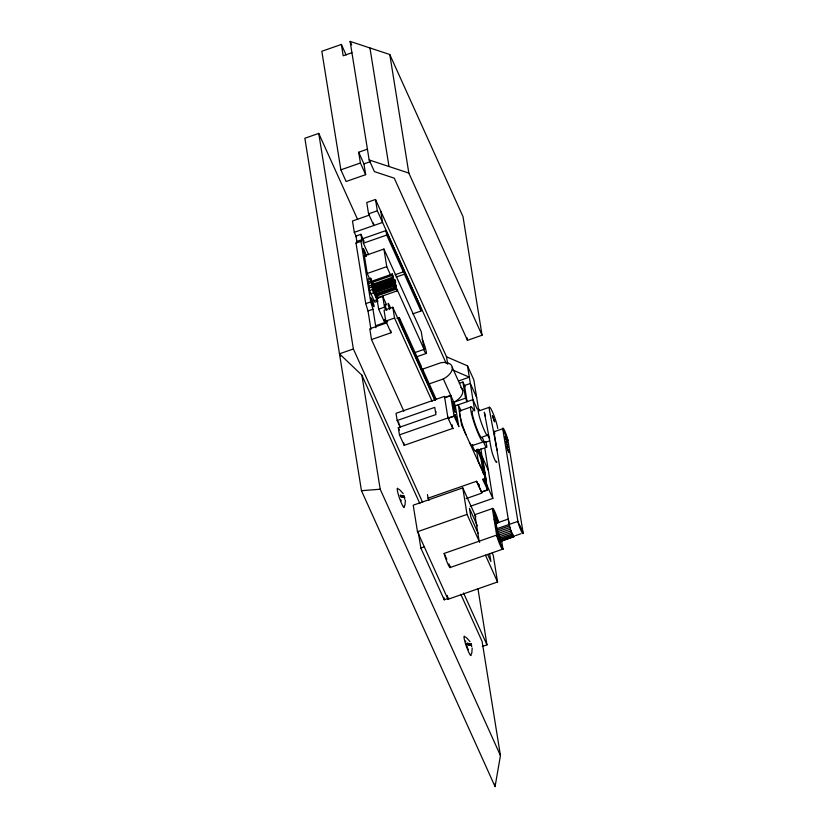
<?xml version="1.0" encoding="UTF-8"?>
<svg xmlns="http://www.w3.org/2000/svg" width="828" height="828" viewBox="0 0 828 828"><rect width="100%" height="100%" fill="white"/><g stroke="black" fill="none" stroke-linecap="round" stroke-linejoin="round"><path stroke-width="1.24" d="M501.882 540.467C498.477 539.152 496.489 528.005 495.755 523.42L508.278 519.053C509.013 523.638 511 534.784 514.405 536.089L504.159 539.67M482.072 437.101L488.002 435.031L487.909 435.714A14.231 1.791 70.7 0 1 480.623 420.655A14.231 1.791 70.7 0 1 479.536 409.943M357.603 219.472L318.749 133.401L304.859 138.255L361.463 490.693L495.072 786.6L500.443 755.55L482.124 641.483L460.844 594.349M435.932 411.578L435.942 412.158M450.639 395.318L444.667 397.616L450.898 395.763M483.997 469.062L487.599 489.814L481.565 492.029L476.7 481.306M487.599 489.814L482.62 479.246M404.975 505.359L405.399 500.081M471.784 653.313L472.198 648.034M471.629 646.627L471.629 645.529A15.908 3.353 -17.7 0 0 471.442 645.364L467.654 644.929L467.127 643.263L470.904 643.687A15.908 3.353 -17.7 0 1 471.101 643.853L471.246 644.039M370.975 329.482L368.005 310.955L365.748 303.638L356.019 243.101L356.837 241.434L355.978 236.052L360.936 234.314L364.113 241.362M375.933 327.743L372.962 309.227L370.706 301.899L360.977 241.362L361.795 239.706L360.936 234.314M403.878 497.524L404.292 495.9A15.908 3.353 -17.7 0 0 404.105 495.734L400.328 495.31L400.856 496.976L404.633 497.411A15.908 3.353 -17.7 0 1 404.83 497.576L404.406 499.201M470.677 645.478L471.256 644.049M346.094 54.938L341.364 44.453L321.823 51.274L340.867 169.833L346.125 181.487L365.666 174.667L363.937 163.882L358.669 152.238L367.425 149.175M351.931 52.713L343.185 55.776L341.364 44.453M340.867 169.833L360.408 163.012L358.669 152.238M363.937 163.882L370.499 161.595M447.731 364.31L446.52 356.775L375.498 199.476L366.752 202.529L368.563 213.852L373.832 225.495L373.428 222.98M368.563 213.852L377.32 210.788L375.498 199.476M369.567 215.032L352.469 221.004L354.291 232.316L356.413 237.025M354.291 232.316L382.577 222.442L380.756 211.13M395.163 274.72L403.329 271.863L402.605 267.382L385.983 230.567L362.654 238.712L363.378 243.204L368.574 254.703M356.837 241.434L361.795 239.706M356.019 243.101L360.977 241.362M363.378 243.204L386.707 235.059L385.983 230.567M414.331 352.78L424.102 349.364L421.276 331.769L383.933 249.052L364.392 255.873L367.218 273.478L369.847 279.305M367.218 273.478L386.759 266.657L383.933 249.052M371.565 279.678L370.654 278.249L367.746 279.264L368.946 283.932M368.149 281.779L371.058 280.764L370.654 278.249M392.224 274.078L371.813 281.199L372.01 282.462L372.807 284.211L393.217 277.08L392.224 274.078L393.217 277.08M371.058 280.764L372.258 283.994L371.348 282.555L368.439 283.58L369.64 288.237M372.01 282.462L392.42 275.331M368.843 286.095L371.751 285.07L371.348 282.555M396.208 277.049L404.374 274.203L403.66 269.711L420.272 306.526L420.997 311.007L412.83 313.864M392.917 278.384L372.507 285.515L372.704 286.778L373.5 288.517L393.911 281.396L392.917 278.384L393.911 281.396M371.751 285.07L372.952 288.299L372.041 286.871L369.133 287.885L369.557 290.576L374.825 302.23L377.734 301.216L376.109 295.286M372.704 286.778L393.114 279.647M373.097 287.647L393.517 280.516M375.581 287.285L394.79 280.578L394.594 279.315L395.38 281.065L395.577 282.327L375.167 289.448L374.38 287.709M369.557 290.576L372.476 289.562L372.041 286.871M393.611 282.7L373.2 289.831L373.397 291.083L374.184 292.833L394.604 285.701L393.611 282.7L394.604 285.701M373.397 291.083L393.807 283.952M373.79 291.953L394.2 284.832M376.274 291.601L395.484 284.884L395.287 283.631L396.074 285.381L396.27 286.633L375.86 293.764L375.074 292.015M370.758 293.805L373.676 292.791L377.734 301.216M375.56 295.068L395.97 287.937L396.767 289.686L396.964 290.949L376.554 298.07L375.56 295.068L376.554 298.07M375.767 296.331L396.177 289.2L395.97 287.937M376.926 298.442L382.753 296.403L386.438 304.559M365.748 303.638L370.706 301.899M373.914 300.802L376.833 299.777M368.005 310.955L372.962 309.227M384.389 319.598L384.968 323.199L378.655 309.217L384.482 307.178L382.753 296.403M434.679 399.986L392.803 307.25L384.057 310.314L385.786 321.088L391.054 332.742L371.513 339.563L403.857 411.205M385.786 321.088L394.542 318.035L392.803 307.25M375.943 325.652L387.607 321.585M396.933 318.325L399.262 317.507L421.152 365.976L421.866 370.468L399.986 321.999L399.262 317.507M386.873 322.816L369.785 328.778L371.513 339.563M340.546 356.175L339.48 353.815L353.37 348.961L318.749 133.401M416.712 356.775L426.254 353.442M467.468 340.329L482.051 335.236L463.018 216.688L389.791 54.513L350.109 41.4L369.153 159.959L374.411 171.603L394.252 178.165L467.468 340.329L467.064 337.783M421.524 369.495L440.744 362.788A14.459 8.249 -24.3 0 1 452.243 367.311L462.769 390.609M428.925 383.985L443.332 378.955A14.459 8.249 -24.3 0 0 452.243 367.311M458.608 380.932L469.321 377.185L452.999 370.106M459.426 383.24L462.924 382.019L465.025 386.676M400.317 427.486L397.171 420.51L434.772 407.376L435.921 414.559L398.32 427.693L399.469 434.876L404.209 445.35L452.668 428.428L452.088 424.836M462.924 382.019L465.522 398.185L453.858 402.253A14.459 8.249 -24.3 0 0 460.896 387.504M455.152 405.855L472.933 399.645L477.135 408.96M459.747 410.926L470.863 407.045M399.469 434.876L447.938 417.954L444.481 396.395L396.012 413.317L397.171 420.51M447.741 416.722L448.165 418.099L454.086 416.029L458.878 426.648M454.199 416.298L448.165 418.099M478.677 411.009L489.338 407.283M485.777 441.769A9.491 1.19 70.7 0 1 484.318 443.829L483.428 441.852L471.712 445.743L469.455 442.483M484.918 442.504L489.659 440.848M475.551 451.125L486.657 447.244M483.376 473.73L480.944 458.577L482.093 458.174L477.984 449.066M429.028 500.34L428.055 498.187L476.524 481.265L481.875 493.105L466.123 498.611M475.934 517.014L462.79 487.889L413.213 505.204L417.478 531.721L447.989 599.296L497.556 581.98L493.291 555.453L492.246 553.125M481.689 492.029L487.62 489.959M470.232 506.312L492.857 498.404L484.897 448.828M417.478 531.721L467.044 514.416L462.79 487.889M494.181 519.384L496.51 518.566L494.771 515.026L498.456 537.962L500.557 542.619L499.739 537.527M494.368 519.943L496.707 519.135L496.51 518.566M494.544 520.501L496.883 519.694L496.707 519.135M448.859 598.189L444.222 599.803L420.841 548.022L424.319 546.811M496.976 530.241L509.499 525.863M497.442 531.824L509.965 527.457M497.99 533.511L510.514 529.133M501.53 540.239L502.948 549.078L450.463 567.408A10.122 1.273 70.7 0 1 447.886 564.013A10.122 1.273 70.7 0 1 444.15 553.425L496.645 535.095L492.381 508.578L474.889 514.685L479.143 541.201M498.591 535.188L511.114 530.82M499.222 536.792L511.745 532.414M499.843 538.231L512.366 533.863M500.422 539.442L512.946 535.064M500.93 540.353L513.453 535.975M515.482 535.633L520.947 533.718M501.354 540.922L513.877 536.544M501.654 541.119L514.354 536.565M482.341 646.492L486.978 644.867L477.963 588.749M361.463 490.693L380.197 489.234L500.443 755.55M483.428 441.852L481.792 440.693A19.054 2.391 70.7 0 1 475.51 426.782A18.578 2.329 70.7 0 1 472.529 408.204A19.054 2.391 70.7 0 1 473.761 410.295M369.153 159.959L408.835 173.073L482.051 335.236M446.52 356.775L467.509 365.872L473.823 379.855L478.646 409.891M399.282 489.358L403.205 493.591M466.081 637.312L470.014 641.545M400.328 495.31L402.636 497.297M467.127 643.263L469.435 645.25M339.48 353.815L361.877 375.167L419.868 503.61M479.081 485.084L478.605 484.235M455.576 406.113L455.276 405.668L458.764 426.389M400.431 426.989L399.655 425.395M484.732 478.677L485.653 480.023L485.311 477.891M478.905 485.084L478.263 483.645M499.75 536.741L499.005 534.991M507.968 440.32A7.98 1.004 70.7 0 0 504.749 430.902A7.98 1.004 70.7 0 0 502.72 428.749L517.893 521.381A7.98 1.004 70.7 0 0 521.112 530.8A7.98 1.004 70.7 0 0 523.141 532.953L507.968 440.32L502.72 428.749L493.964 431.802L509.148 524.445M494.854 433.748L493.964 431.802A7.98 1.004 70.7 0 1 494.906 431.843M519.57 525.076C524.321 535.84 520.098 527.312 517.893 521.381L496.624 528.813L497.876 531.607M521.464 529.268L523.141 532.953M350.109 41.4L351.693 44.898M476.649 397.45L470.335 383.478L464.498 385.506L467.095 401.673L465.522 398.185M488.002 435.031L489.669 438.726M360.408 163.012L365.666 174.667M377.32 210.788L446.22 363.389M386.707 235.059L403.329 271.863M404.374 274.203L420.997 311.007M482.051 456.404L488.354 470.387M461.103 410.771L458.236 404.633L461.62 425.054L485.891 478.646L482.776 459.095L478.646 449.604M476.824 449.469L480.944 458.577M443.332 378.955L455.472 405.896M394.79 280.578L395.577 282.327M492.857 498.404L486.543 484.432L484.815 473.647M395.484 284.884L396.27 286.633M386.759 266.657L390.443 274.813M391.489 277.142L392.544 279.471M393.6 281.799L424.102 349.364M396.177 289.2L396.964 290.949M447.938 417.954L452.957 428.718M436.263 399.458L422.197 368.305L422.922 372.797L435.424 400.483M420.293 365.779L421.876 369.298M394.542 318.035L432.164 401.373M384.482 307.178L385.537 309.506M373.149 283.176L374.194 285.505M376.16 293.278L378.272 297.945M477.352 525.821L469.466 508.34L470.894 517.262L478.253 533.574M487.723 554.543L490.88 561.529L489.659 553.891M467.044 514.416L479.671 542.371M485.456 555.184L497.556 581.98M398.32 427.693L399.375 430.022M353.37 348.961L422.57 502.223M463.556 593.003L486.978 644.867M444.15 553.425L446.789 559.252M448.89 563.909L450.463 567.408M482.476 437.991L483.749 440.796A4.74 0.6 70.7 0 0 484.908 441.614M484.173 478.894L485.436 483.707L483.262 478.894M465.947 434.71L464.404 430.663A18.578 2.329 70.7 0 1 460.389 410.916M454.086 416.029L450.598 395.546M452.844 428.459L452.533 427.558M372.476 289.562L373.676 292.791M484.732 476.09L485.042 477.011M399.117 423.884L399.375 424.66M498.559 533.636L498.766 534.298M449.024 417.819L449.231 418.616M449.221 418.181L449.055 417.457L449.18 418.068M398.599 421.938L398.713 422.477M496.883 519.694L497.493 523.513M467.509 365.872L474.744 410.957M480.82 448.797L482.838 461.331M483.231 463.794L483.624 466.257M484.028 468.72L484.618 472.415M482.093 458.174L484.939 475.852L478.263 461.061L476.431 449.697M389.791 54.513L408.835 173.073M494.658 784.064L495.072 786.6M369.95 47.962L388.994 166.511M447.379 595.508L447.989 599.296M427.486 494.595L428.055 498.187M443.829 597.361L444.222 599.803M390.661 330.341L391.054 332.742M418.295 532.135L420.841 548.022M403.816 442.959L404.209 445.35M377.113 299.632L378.655 309.217M374.97 288.196L375.167 289.448M375.664 292.501L375.86 293.764M372.6 282.948L372.807 284.211M373.293 287.264L373.5 288.517M373.987 291.57L374.184 292.833M361.877 375.167L380.197 489.234M422.218 339.304A9.336 1.17 70.7 0 1 426.244 351.683A9.336 1.17 70.7 0 1 423.957 350.089M365.562 256.452A4.699 0.59 70.7 0 1 363.244 249.932A4.699 0.59 70.7 0 1 364.165 249.911A4.699 0.59 70.7 0 1 366.318 256.442M386.79 310.479A4.668 0.59 70.7 0 1 385.196 305.284A4.668 0.59 70.7 0 1 385.951 305.273M389.698 309.455A4.668 0.59 70.7 0 1 388.104 303.39A4.668 0.59 70.7 0 1 390.505 308.326M485.322 416.246A12.254 1.542 70.7 0 1 484.328 412.251L491.387 449.573A7.907 0.994 70.7 0 0 494.709 459.55A7.907 0.994 70.7 0 0 496.686 461.268M497.731 428.562A12.254 1.542 70.7 0 0 492.329 411.599A12.254 1.542 70.7 0 0 489.514 410.44L496.572 447.762A7.907 0.994 70.7 0 0 497.214 450.349M472.56 444.532A18.578 2.329 70.7 0 1 472.353 445.733L473.212 447.71A9.491 1.19 70.7 0 0 475.655 450.515M481.989 437.784A14.231 1.791 70.7 0 1 475.282 424.485A14.231 1.791 70.7 0 1 472.829 411.112M404.292 505.856A10.267 1.294 70.7 0 1 401.135 502.451A10.267 1.294 70.7 0 1 397.202 488.841L397.357 488.282A10.267 1.294 70.7 0 1 398.34 489.131M471.101 653.809A10.267 1.294 70.7 0 1 467.934 650.404A10.267 1.294 70.7 0 1 464.001 636.794L464.156 636.235A10.267 1.294 70.7 0 1 465.15 637.084M401.156 500.764A5.444 0.683 70.7 0 1 400.659 499.553M468.431 649.732A5.444 0.683 70.7 0 1 467.965 648.717M467.468 647.506A5.444 0.683 70.7 0 1 466.971 646.192M466.526 644.846A5.444 0.683 70.7 0 1 466.154 643.584M465.719 641.586A5.444 0.683 70.7 0 1 465.688 641.007M505.09 436.553L507.202 442.369L505.09 436.553M505.918 441.624L508.04 447.451L505.918 441.624M506.757 446.696L508.868 452.523L506.757 446.696M452.781 401.797L455.296 408.742L452.781 401.797M452.523 405.151L455.038 412.096L452.523 405.151M454.81 414.404L457.325 421.338L454.81 414.404M492.432 415.791L494.575 421.711L492.432 415.791M498.694 522.551L492.381 508.578A10.122 1.273 70.7 0 1 494.958 511.973A10.122 1.273 70.7 0 1 498.694 522.551M502.948 549.078L496.645 535.095A10.122 1.273 70.7 0 0 500.371 545.683A10.122 1.273 70.7 0 0 502.948 549.078M371.027 299.56A4.699 0.59 70.7 0 0 373.883 306.681A4.699 0.59 70.7 0 0 372.455 300.585A4.699 0.59 70.7 0 0 371.027 299.56"/></g></svg>
